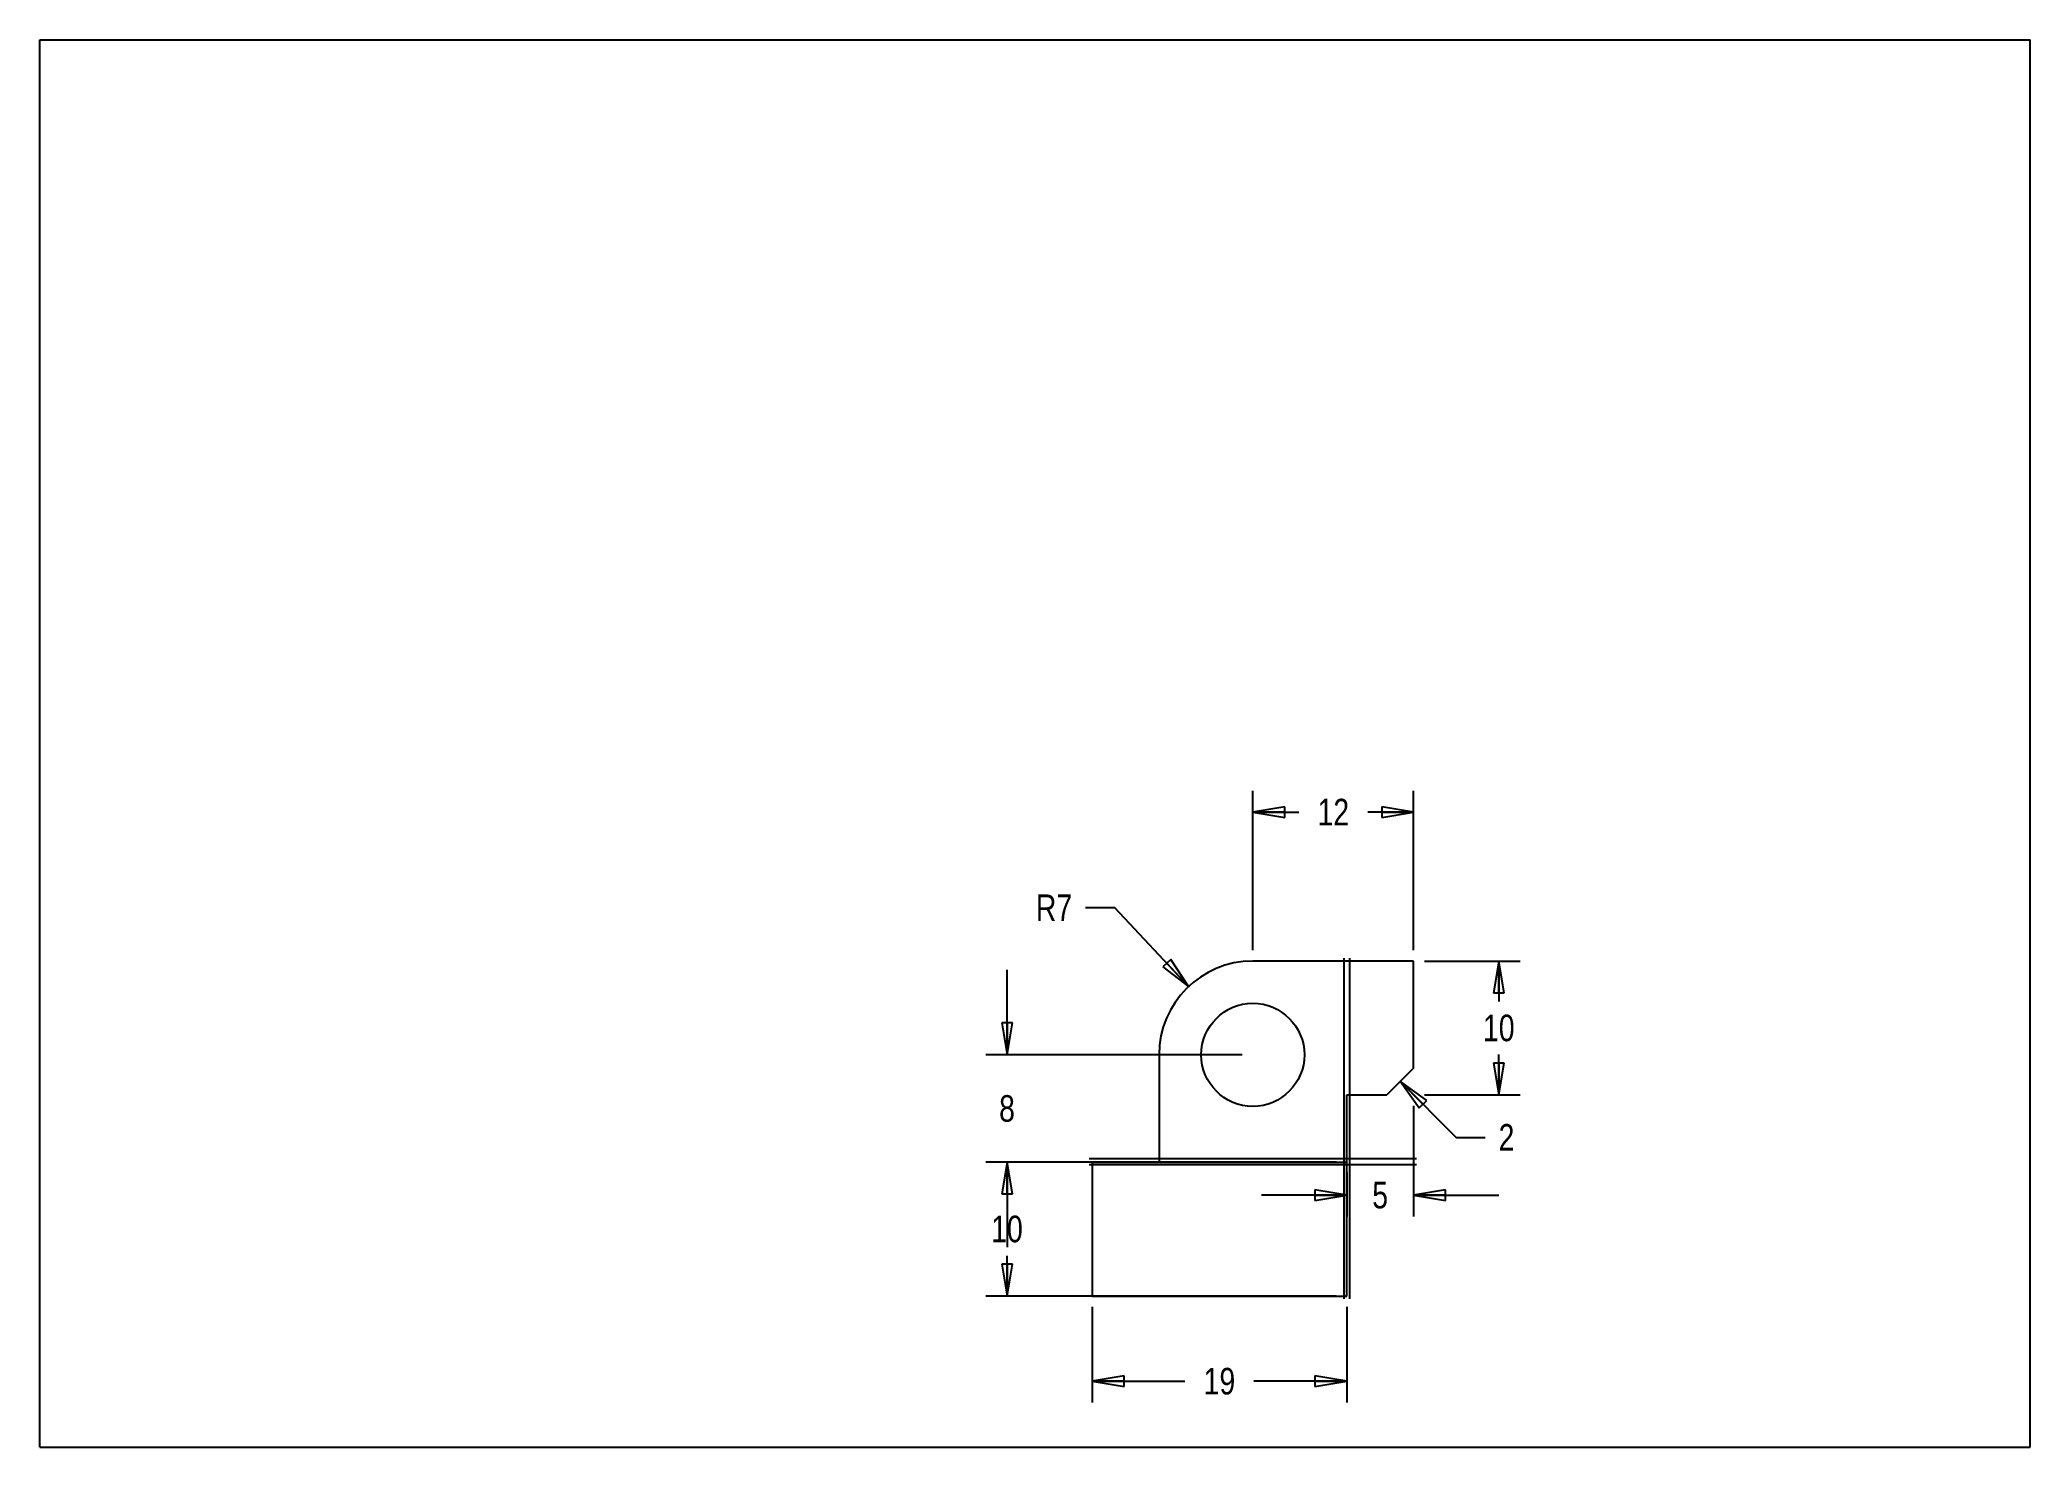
# Model space of a CAD drawing. Header units: inches. Extents: x 0 to 11.7, y 0 to 8.3.
import ezdxf

# ---------------------------------------------------------------- set-up
doc = ezdxf.new("R2010")
doc.units = ezdxf.units.IN
doc.header["$LTSCALE"] = 0.64311
doc.header["$MEASUREMENT"] = 0
doc.layers.get('0').update_dxf_attribs({"linetype": 'CONTINUOUS'})
doc.styles.get("Standard").update_dxf_attribs({"font": 'txt', "width": 0.8})
doc.dimstyles.new('DIMSTYLE_1', dxfattribs={"dimtxt": 0.15625, "dimasz": 0.1875, "dimexe": 0.125, "dimexo": 0.0625, "dimgap": 0.078125, "dimtad": 0, "dimtih": 1, "dimtoh": 1, "dimlfac": 0.5, "dimzin": 4, "dimdsep": 46, "dimtxsty": 'STANDARD', "dimblk": 'CLOSED', "dimblk1": 'CLOSED', "dimblk2": 'CLOSED', "dimcen": 0.09, "dimazin": 1, "dimtfac": 1, "dimtofl": 0, "dimtmove": 0, "dimatfit": 3, "dimldrblk": 'CLOSED', "dimfxl": 1, "dimtolj": 1, "dimtzin": 4, "dimarcsym": 0})
doc.dimstyles.new('DIMSTYLE_2', dxfattribs={"dimtxt": 0.15625, "dimasz": 0.1875, "dimexe": 0.125, "dimexo": 0.0625, "dimgap": 0.09, "dimtad": 0, "dimtih": 1, "dimtoh": 1, "dimlfac": 0.5, "dimzin": 4, "dimdsep": 46, "dimtxsty": 'STANDARD', "dimblk": 'CLOSED', "dimblk1": 'CLOSED', "dimblk2": 'CLOSED', "dimcen": 0.09, "dimazin": 1, "dimtfac": 1, "dimtofl": 0, "dimtmove": 0, "dimatfit": 3, "dimldrblk": 'CLOSED', "dimfxl": 1, "dimtolj": 1, "dimtzin": 4, "dimarcsym": 0})
doc.dimstyles.get("Standard").update_dxf_attribs({"dimtxt": 0.15625, "dimasz": 0.1875, "dimexe": 0.125, "dimexo": 0.0625, "dimgap": 0.09, "dimtad": 0, "dimtih": 1, "dimtoh": 1, "dimzin": 4, "dimdsep": 46, "dimtxsty": 'STANDARD', "dimblk": 'CLOSED', "dimblk1": 'CLOSED', "dimblk2": 'CLOSED', "dimcen": 0.09, "dimazin": 1, "dimtp": 0.01, "dimtm": 0.01, "dimtfac": 1, "dimtofl": 0, "dimtmove": 0, "dimatfit": 3, "dimldrblk": 'CLOSED', "dimfxl": 1, "dimtolj": 1, "dimtzin": 4, "dimarcsym": 0})

# ---------------------------------------------------------------- blocks, each defined once
blk = doc.blocks.new('_CLOSED')
at = {"color": 0, "linetype": 'BYBLOCK'}
for p, q in [((0, 0), (-1, 0.167)), ((-1, 0.167), (-1, -0.167)), ((-1, -0.167), (0, 0)), ((-1, 0), (0, 0))]:
    blk.add_line(p, q, dxfattribs=at)
blk = doc.blocks.new('*D0')
at = {"color": 2, "linetype": 'CONTINUOUS'}
for p, q in [((6.182, 0.825), (6.182, 0.263)), ((7.678, 0.825), (7.678, 0.263)), ((6.182, 0.388), (6.726, 0.388)), ((7.678, 0.388), (7.133, 0.388))]:
    blk.add_line(p, q, dxfattribs=at)
at = {"color": 2, "linetype": 'CONTINUOUS', "xscale": 0.1875, "yscale": 0.1875, "zscale": 0.1875, "rotation": 180}
blk.add_blockref('_CLOSED', (6.182, 0.388), dxfattribs=at)
at = {"color": 2, "linetype": 'CONTINUOUS', "xscale": 0.1875, "yscale": 0.1875, "zscale": 0.1875}
blk.add_blockref('_CLOSED', (7.678, 0.388), dxfattribs=at)
at = {"color": 2, "linetype": 'CONTINUOUS', "insert": (6.93, 0.466), "char_height": 0.1562, "width": 0.25, "attachment_point": 2, "line_spacing_factor": 0.9}
blk.add_mtext('19', dxfattribs=at)
blk = doc.blocks.new('*D1')
at = {"color": 2, "linetype": 'CONTINUOUS'}
for p, q in [((7.615, 1.675), (5.557, 1.675)), ((5.682, 1.675), (5.682, 1.438)), ((5.682, 0.888), (5.682, 1.125)), ((7.615, 0.888), (5.557, 0.888))]:
    blk.add_line(p, q, dxfattribs=at)
at = {"color": 2, "linetype": 'CONTINUOUS', "xscale": 0.1875, "yscale": 0.1875, "zscale": 0.1875}
for p, rotation in [((5.682, 1.675), 90), ((5.682, 0.888), 270)]:
    blk.add_blockref('_CLOSED', p, dxfattribs=dict(at, rotation=rotation))
at = {"color": 2, "linetype": 'CONTINUOUS', "insert": (5.682, 1.36), "char_height": 0.1562, "width": 0.25, "attachment_point": 2, "line_spacing_factor": 0.9}
blk.add_mtext('10', dxfattribs=at)
blk = doc.blocks.new('*D2')
at = {"color": 2, "linetype": 'CONTINUOUS'}
for p, q in [((5.682, 2.305), (5.682, 2.805)), ((7.064, 2.305), (5.557, 2.305)), ((6.513, 1.675), (5.557, 1.675)), ((5.682, 1.675), (5.682, 1.175))]:
    blk.add_line(p, q, dxfattribs=at)
at = {"color": 2, "linetype": 'CONTINUOUS', "xscale": 0.1875, "yscale": 0.1875, "zscale": 0.1875}
for p, rotation in [((5.682, 2.305), 270), ((5.682, 1.675), 90)]:
    blk.add_blockref('_CLOSED', p, dxfattribs=dict(at, rotation=rotation))
at = {"color": 2, "linetype": 'CONTINUOUS', "insert": (5.682, 2.068), "char_height": 0.156, "width": 0.125, "attachment_point": 2, "line_spacing_factor": 0.9}
blk.add_mtext('8', dxfattribs=at)
blk = doc.blocks.new('*D3')
at = {"color": 2, "linetype": 'CONTINUOUS'}
for p, q in [((6.315, 3.169), (6.143, 3.169)), ((6.749, 2.707), (6.315, 3.169))]:
    blk.add_line(p, q, dxfattribs=at)
at = {"color": 2, "linetype": 'CONTINUOUS', "xscale": 0.1875, "yscale": 0.1875, "zscale": 0.1875, "rotation": 313.2003231472}
blk.add_blockref('_CLOSED', (6.749, 2.707), dxfattribs=at)
at = {"color": 2, "linetype": 'CONTINUOUS', "insert": (6.065, 3.247), "char_height": 0.1562, "width": 0.25, "attachment_point": 3, "line_spacing_factor": 0.9}
blk.add_mtext('R7', dxfattribs=at)
blk = doc.blocks.new('*D4')
at = {"color": 2, "linetype": 'CONTINUOUS'}
for p, q in [((7.126, 2.919), (7.126, 3.856)), ((8.071, 2.919), (8.071, 3.856)), ((7.126, 3.731), (7.396, 3.731)), ((8.071, 3.731), (7.802, 3.731))]:
    blk.add_line(p, q, dxfattribs=at)
at = {"color": 2, "linetype": 'CONTINUOUS', "xscale": 0.1875, "yscale": 0.1875, "zscale": 0.1875, "rotation": 180}
blk.add_blockref('_CLOSED', (7.126, 3.731), dxfattribs=at)
at = {"color": 2, "linetype": 'CONTINUOUS', "xscale": 0.1875, "yscale": 0.1875, "zscale": 0.1875}
blk.add_blockref('_CLOSED', (8.071, 3.731), dxfattribs=at)
at = {"color": 2, "linetype": 'CONTINUOUS', "insert": (7.599, 3.809), "char_height": 0.1562, "width": 0.25, "attachment_point": 2, "line_spacing_factor": 0.9}
blk.add_mtext('12', dxfattribs=at)
blk = doc.blocks.new('*D5')
at = {"color": 2, "linetype": 'CONTINUOUS'}
for p, q in [((8.134, 2.856), (8.696, 2.856)), ((8.571, 2.856), (8.571, 2.619)), ((8.571, 2.069), (8.571, 2.306)), ((8.134, 2.069), (8.696, 2.069))]:
    blk.add_line(p, q, dxfattribs=at)
at = {"color": 2, "linetype": 'CONTINUOUS', "xscale": 0.1875, "yscale": 0.1875, "zscale": 0.1875}
for p, rotation in [((8.571, 2.856), 90), ((8.571, 2.069), 270)]:
    blk.add_blockref('_CLOSED', p, dxfattribs=dict(at, rotation=rotation))
at = {"color": 2, "linetype": 'CONTINUOUS', "insert": (8.571, 2.541), "char_height": 0.1562, "width": 0.25, "attachment_point": 2, "line_spacing_factor": 0.9}
blk.add_mtext('10', dxfattribs=at)
blk = doc.blocks.new('*D6')
at = {"color": 2, "linetype": 'CONTINUOUS'}
for p, q in [((8.071, 2.006), (8.071, 1.356)), ((7.678, 1.613), (7.678, 1.356)), ((7.678, 1.481), (7.178, 1.481)), ((8.071, 1.481), (8.571, 1.481))]:
    blk.add_line(p, q, dxfattribs=at)
at = {"color": 2, "linetype": 'CONTINUOUS', "xscale": 0.1875, "yscale": 0.1875, "zscale": 0.1875}
blk.add_blockref('_CLOSED', (7.678, 1.481), dxfattribs=at)
at = {"color": 2, "linetype": 'CONTINUOUS', "xscale": 0.1875, "yscale": 0.1875, "zscale": 0.1875, "rotation": 180}
blk.add_blockref('_CLOSED', (8.071, 1.481), dxfattribs=at)
at = {"color": 2, "linetype": 'CONTINUOUS', "insert": (7.874, 1.559), "char_height": 0.156, "width": 0.125, "attachment_point": 2, "line_spacing_factor": 0.9}
blk.add_mtext('5', dxfattribs=at)

msp = doc.modelspace()

# ---------------------------------------------------------------- linework, layer by layer
at = {"color": 7, "linetype": 'CONTINUOUS'}
for p, q in [((0, 0), (0, 8.268)), ((0, 8.268), (11.693, 8.268)), ((11.693, 0), (11.693, 8.268)), ((8.071, 2.856), (7.126, 2.856)), ((7.695, 2.872), (7.695, 0.872)), ((8.071, 2.226), (8.071, 2.856)), ((6.575, 2.305), (6.575, 1.675)), ((8.071, 2.226), (7.914, 2.069)), ((7.678, 2.069), (7.914, 2.069)), ((7.678, 0.888), (7.678, 2.069)), ((8.087, 1.693), (6.165, 1.693)), ((6.182, 1.675), (6.182, 0.888)), ((6.182, 1.675), (7.678, 1.675)), ((6.182, 0.888), (7.678, 0.888)), ((0, 0), (11.693, 0))]:
    msp.add_line(p, q, dxfattribs=at)
at = {"color": 9, "linetype": 'CONTINUOUS'}
for p, q in [((7.66, 2.872), (7.66, 0.872)), ((8.087, 1.658), (6.165, 1.658))]:
    msp.add_line(p, q, dxfattribs=at)
at = {"color": 7, "linetype": 'CONTINUOUS'}
msp.add_circle((7.126, 2.305), 0.303, dxfattribs=at)
msp.add_arc((7.126, 2.305), 0.551, 90, 180, dxfattribs=at)

# ---------------------------------------------------------------- texts
at = {"color": 2, "linetype": 'CONTINUOUS', "insert": (8.57, 1.898), "char_height": 0.156, "width": 0.125, "attachment_point": 1, "line_spacing_factor": 0.9}
msp.add_mtext('2', dxfattribs=at)

# ---------------------------------------------------------------- dimensions: what is measured, and where the dimension line sits
at = {"color": 2, "linetype": 'CONTINUOUS'}
for base, p1, p2, picture, middle in [((8.071, 3.731), (7.126, 2.856), (8.071, 2.856), '*D4', (7.615, 3.731)), ((8.071, 1.481), (7.678, 1.675), (8.071, 2.069), '*D6', (7.878, 1.481))]:
    dim = msp.add_linear_dim(base=base, p1=p1, p2=p2, dimstyle='DIMSTYLE_1', dxfattribs=at)
    dim.commit()
    dim.dimension.update_dxf_attribs({"geometry": picture, "text_midpoint": middle, "dimtype": 160})
dim = msp.add_radius_dim(center=(7.126, 2.305), mpoint=(6.749, 2.707), text='R<>', dimstyle='DIMSTYLE_2', override={"dimpost": '<>'}, dxfattribs=at)
dim.commit()
dim.dimension.update_dxf_attribs({"geometry": '*D3', "text_midpoint": (5.94, 3.169), "dimtype": 164})
for base, p1, p2, angle, picture, middle in [((8.571, 2.069), (8.071, 2.856), (8.071, 2.069), 270, '*D5', (8.587, 2.463)), ((5.6816, 2.3051), (6.5753, 1.6752), (7.1264, 2.3051), 90, '*D2', (5.6816, 1.9902)), ((5.682, 1.675), (7.678, 0.888), (7.678, 1.675), 90, '*D1', (5.697, 1.282)), ((6.182, 0.388), (7.678, 0.888), (6.182, 0.888), 180, '*D0', (6.945, 0.388))]:
    dim = msp.add_linear_dim(base=base, p1=p1, p2=p2, angle=angle, dimstyle='DIMSTYLE_1', dxfattribs=at)
    dim.commit()
    dim.dimension.update_dxf_attribs({"geometry": picture, "text_midpoint": middle, "dimtype": 160})

# ---------------------------------------------------------------- leaders
msp.add_leader([(7.993, 2.148), (8.32, 1.82), (8.492, 1.82)], dimstyle='STANDARD', override={"dimtad": 0}, dxfattribs=at)

doc.saveas('drawing.dxf')
